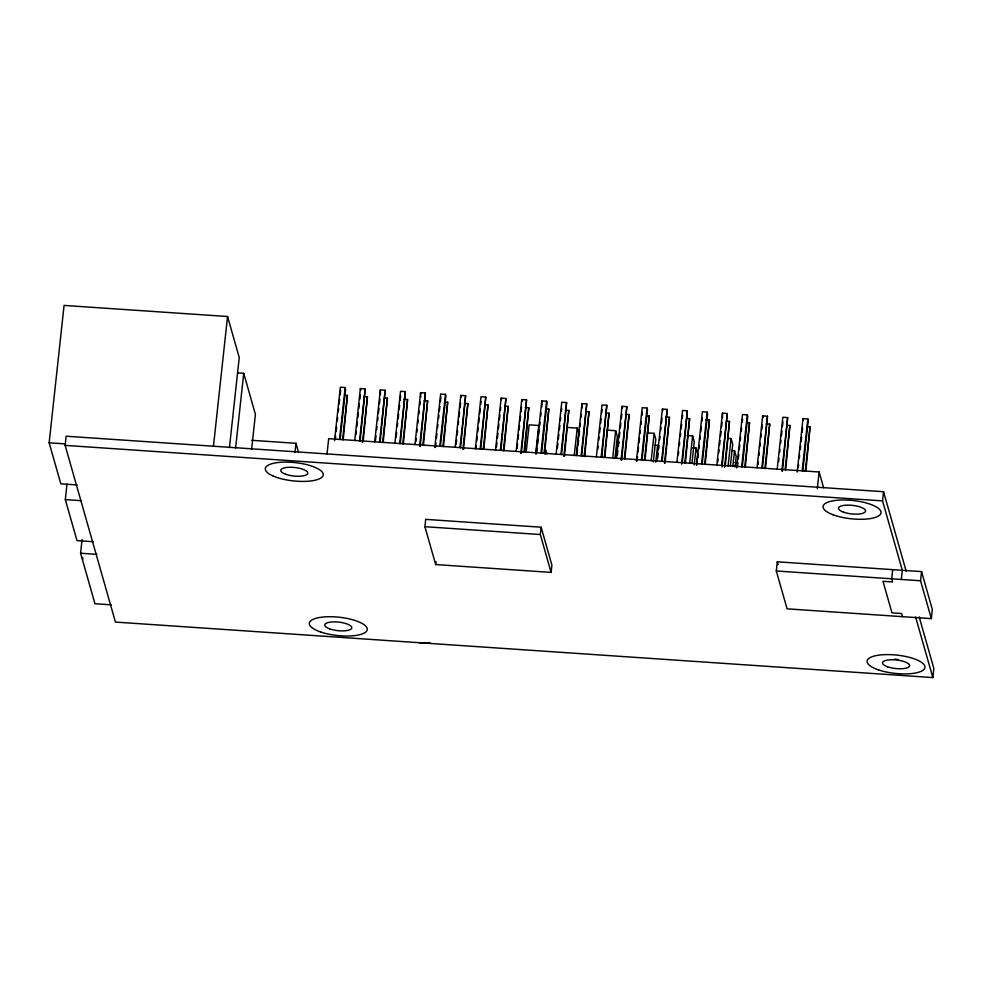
<?xml version="1.0" encoding="UTF-8"?>
<svg xmlns="http://www.w3.org/2000/svg" width="983" height="983" viewBox="0 0 983 983"><rect width="100%" height="100%" fill="white"/><g stroke="black" fill="none" stroke-linecap="round" stroke-linejoin="round"><path stroke-width="1.47" d="M77.104 484.926L60.823 483.82L49.15 442.805L64.079 305.418L227.552 316.514L239.238 357.529L229.444 447.597M919.179 616.894L933.85 668.428L932.855 677.582L115.441 622.079L65.148 445.385L66.144 436.219L883.545 491.721L906.191 571.246M93.274 541.731L76.993 540.625L65.32 499.597L66.979 484.336M111.239 604.84L94.958 603.734L80.581 553.245L82.081 539.507M213.458 446.27L227.552 316.514M235.601 448.113L243.723 373.307L237.616 372.901M251.587 449.44L255.408 414.334L243.723 373.307M294.974 452.463L295.969 443.308L251.599 440.298M327.02 453.949L328.678 438.688L819.122 471.987L823.619 487.765M334.552 440.642L340.351 387.216L345.156 387.535L345.611 389.121L340.13 439.499M335.326 439.168L335.658 436.108M336.161 431.537L336.653 426.954M337.316 420.847L337.648 417.8M338.312 411.693L338.644 408.633M339.147 404.062L339.639 399.479M340.143 394.896L340.634 390.312M339.516 439.438L345.156 387.535M342.6 439.696L347.404 395.424L344.996 395.264M343.214 439.745L347.404 395.424M354.74 440.47L360.368 388.568L365.185 388.899L360.159 440.851M356.018 434.425L356.35 431.365M356.841 426.782L357.345 422.211M357.837 417.628L358.34 413.044M358.832 408.473L359.336 403.89M359.827 399.307L360.331 394.736M359.545 440.802L365.185 388.899M362.457 442.583L367.433 396.788L363.821 396.542M363.231 441.109L367.433 396.788M374.72 441.834L380.347 389.932L385.164 390.251L380.138 442.215M375.494 440.359L375.998 435.776M376.661 429.669L376.993 426.622M377.656 420.515L377.988 417.456M378.48 412.885L378.983 408.301M379.475 403.718L379.979 399.135M380.47 394.564L380.347 389.932M379.524 442.153L385.164 390.251M382.596 442.411L387.413 398.14L385.004 397.98M383.21 442.461L387.413 398.14M394.883 443.198L400.523 391.295L405.328 391.627L400.302 443.579M396.161 437.152L396.653 432.569M397.316 426.462L397.648 423.403M398.152 418.832L398.643 414.248M399.147 409.665L399.639 405.094M400.142 400.511L400.634 395.928M399.688 443.53L405.328 391.627M402.76 443.788L407.576 399.516L403.964 399.27M403.374 443.837L407.576 399.516M414.949 444.562L420.589 392.659L425.393 392.991L420.208 446.466M415.895 441.564L416.227 438.504M416.89 432.397L417.222 429.35M417.886 423.243L418.217 420.196M418.881 414.089L419.213 411.029M419.876 404.922L420.208 401.875M420.712 397.292L420.589 392.659M419.594 446.417L425.393 392.991M422.837 445.152L427.642 400.88L424.042 400.634M423.452 445.201L427.642 400.88M424.914 526.704L425.713 519.368L541.117 527.207L551.893 565.078L551.094 572.401L435.69 564.561L424.914 526.704L540.318 534.531L551.094 572.401M434.83 447.449L440.63 394.023L445.446 394.355L445.889 395.928L440.421 446.307M435.444 447.498L435.936 442.928M436.44 438.344L436.931 433.761M437.595 427.654L437.926 424.607M438.59 418.5L438.922 415.44M439.426 410.869L439.917 406.286M440.421 401.703L440.912 397.132M439.806 446.257L445.446 394.355M442.878 446.503L447.683 402.244L445.287 402.072M443.493 446.565L447.683 402.244M435.69 564.561L436.01 561.637M455.166 447.29L460.806 395.387L465.61 395.719L460.585 447.67M456.112 444.291L456.616 439.708M457.107 435.137L457.611 430.554M458.262 424.447L458.594 421.4M459.098 416.817L459.589 412.233M460.093 407.65L460.585 403.079M459.97 447.621L465.61 395.719M462.882 449.403L467.859 403.608L464.246 403.362M463.497 449.452L467.859 403.608M475.342 448.666L480.982 396.763L485.786 397.083L480.761 449.047M475.956 448.715L476.288 445.668M476.792 441.084L477.283 436.501M477.775 431.918L478.279 427.347M478.77 422.764L479.274 418.18M479.765 413.61L480.269 409.026M480.761 404.443L481.092 401.396M480.146 448.985L485.786 397.083M483.231 449.243L488.035 404.971L485.627 404.812M483.845 449.292L488.035 404.971M495.506 450.03L501.146 398.127L505.95 398.459L500.925 450.411M496.452 447.032L496.956 442.448M497.447 437.877L497.951 433.294M498.442 428.711L498.946 424.14M499.438 419.557L499.942 414.973M500.433 410.39L500.765 407.343M500.31 450.361L505.95 398.459M503.394 450.619L508.199 406.348L504.598 406.102M504.009 450.669L508.199 406.348M516.124 451.43L521.764 399.528L526.569 399.86L521.383 453.335M517.07 448.432L517.562 443.849M518.066 439.278L518.557 434.695M519.061 430.112L519.552 425.528M520.056 420.957L520.548 416.374M521.051 411.791L521.543 407.22M520.769 453.286L526.569 399.86M524 452.02L528.817 407.748L525.205 407.503M524.615 452.069L528.817 407.748M526.151 452.327L529.137 424.84L538.745 425.492L535.76 452.979M535.981 454.318L541.78 400.892L546.597 401.211L547.039 402.797L541.572 453.175M536.755 452.844L537.259 448.26M537.75 443.689L538.254 439.106M538.745 434.523L539.249 429.952M539.741 425.369L540.072 422.309M540.736 416.202L541.068 413.155M541.731 407.048L542.063 404.001M540.957 453.114L546.597 401.211M544.029 453.372L548.833 409.1L546.437 408.94M544.643 453.421L548.833 409.1M545.135 454.269L545.639 449.686L546.867 454.023M540.318 534.531L541.117 527.207M556.12 454.146L561.76 402.244L566.577 402.575L561.551 454.527M557.398 448.101L557.902 443.517M558.393 438.934L558.897 434.351M559.388 429.78L559.892 425.197M560.384 420.613L560.715 417.566M561.379 411.459L561.711 408.4M560.937 454.478L566.577 402.575M563.837 456.259L568.813 410.464L565.213 410.218M564.463 456.309L568.813 410.464M574.232 455.584L577.218 428.109L567.596 427.458M576.296 455.522L581.936 403.62L586.74 403.939L581.715 455.903M576.714 453.741L578.864 433.896L577.218 428.109M577.07 454.048L577.574 449.464M578.065 444.881L578.569 440.31M579.061 435.727L579.565 431.144M580.056 426.561L580.388 423.513M581.051 417.406L581.383 414.359M582.047 408.252L581.936 403.62M581.1 455.842L586.74 403.939M584.172 456.1L588.989 411.828L586.581 411.668M584.787 456.149L588.989 411.828M596.362 456.886L602.001 404.984L606.806 405.303L601.78 457.255M597.811 449.305L598.143 446.245M598.807 440.138L599.139 437.091M599.63 432.508L600.134 427.924M600.625 423.354L601.117 418.77M601.78 412.663L602.112 409.616M601.166 457.206L606.806 405.303M604.25 457.464L609.055 413.192L605.442 412.946M604.864 457.513L609.055 413.192M612.704 458.201L615.677 430.726L607.445 430.161M615.014 457.881L617.336 436.501L615.677 430.726M616.402 458.238L622.042 406.335L626.847 406.667L621.661 460.142M617.349 455.24L617.852 450.656M618.344 446.085L618.848 441.502M619.339 436.919L619.843 432.348M620.334 427.765L620.838 423.181M621.33 418.598L621.834 414.027M621.047 460.093L626.847 406.667M624.291 458.828L629.095 414.556L625.495 414.31M624.905 458.877L629.095 414.556M636.406 461.138L642.218 407.712L647.023 408.031L647.478 409.616L641.997 459.995M637.021 461.187L637.525 456.616M638.016 452.033L638.52 447.449M639.011 442.866L639.515 438.295M640.007 433.712L640.338 430.665M641.002 424.558L641.334 421.498M641.997 415.391L642.329 412.344M641.383 459.933L647.023 408.031M644.455 460.191L649.271 415.92L646.863 415.76M645.069 460.241L649.271 415.92M651.164 460.806L654.15 433.331L647.281 432.864M653.314 462.01L655.796 439.118L654.15 433.331M655.772 462.219L657.59 445.434L654.85 445.238M656.755 460.978L662.395 409.075L667.199 409.407L662.173 461.359M657.701 457.98L658.192 453.396M658.696 448.826L659.028 445.766M659.691 439.659L660.023 436.612M660.687 430.505L661.018 427.445M661.51 422.874L662.014 418.291M661.559 461.31L667.199 409.407M664.471 463.091L669.448 417.296L665.835 417.05M665.086 463.14L669.448 417.296M676.918 462.354L682.558 410.452L687.363 410.771L682.337 462.735M678.356 454.773L678.688 451.713M679.351 445.606L679.683 442.559M680.347 436.452L680.678 433.405M681.182 428.821L681.674 424.238M682.337 418.131L682.669 415.084M681.563 464.209L687.363 410.771M684.795 462.932L689.611 418.66L687.203 418.5M685.409 462.981L689.611 418.66M689.636 463.423L692.622 435.948L687.117 435.567M691.946 463.104L694.268 441.723L692.622 435.948M694.231 464.836L696.062 448.039L691.934 447.756M696.542 464.517L697.709 453.827L696.062 448.039M696.578 465.229L702.378 411.791L707.182 412.123L707.637 413.696L702.169 464.074M698.016 457.648L698.348 454.588M699.011 448.481L699.343 445.434M700.007 439.327L700.338 436.268M700.842 431.697L701.334 427.114M701.997 421.007L702.329 417.947M701.555 464.025L707.182 412.123M704.627 464.283L709.431 420.011L705.831 419.766M705.241 464.332L709.431 420.011M716.816 465.057L722.444 413.155L727.26 413.487L722.063 466.962M717.762 462.059L718.094 459.012M718.757 452.905L719.089 449.845M719.581 445.262L720.084 440.691M720.576 436.108L721.08 431.525M721.571 426.954L722.075 422.371M722.566 417.787L722.444 413.155M721.62 465.389L727.26 413.487M724.532 467.171L729.509 421.375L727.101 421.216M725.307 465.696L729.509 421.375M728.096 466.04L731.082 438.553L728.329 438.369M730.406 465.709L732.728 444.341L731.082 438.553M732.863 465.917L734.522 450.656L731.782 450.46M735.014 467.122L736.169 456.431L734.522 450.656M736.685 467.945L742.497 414.519L747.301 414.851L747.744 416.423L742.276 466.802M737.471 466.47L737.803 463.423M738.294 458.84L738.798 454.257M739.29 449.686L739.794 445.102M740.285 440.519L740.617 437.472M741.28 431.365L741.612 428.305M742.276 422.199L742.607 419.151M741.661 466.753L747.301 414.851M744.733 466.999L749.55 422.739L747.141 422.567M745.347 467.06L749.55 422.739M757.021 467.797L762.661 415.883L767.477 416.214L762.452 468.166M757.967 464.787L758.298 461.74M758.962 455.633L759.294 452.573M759.957 446.466L760.289 443.419M760.953 437.312L761.284 434.253M761.788 429.682L762.28 425.098M761.837 468.117L767.477 416.214M764.909 468.375L769.714 424.103L766.113 423.857M765.524 468.424L769.714 424.103M777.197 469.161L782.837 417.259L787.653 417.591L782.456 471.066M778.647 461.58L778.978 458.533M779.642 452.426L779.974 449.366M780.637 443.259L780.969 440.212M781.46 435.629L781.964 431.046M782.456 426.475L782.96 421.891M781.841 471.017L787.653 417.591M785.085 469.739L789.89 425.479L787.494 425.307M785.7 469.8L789.89 425.479M776.3 570.976L777.295 561.809L921.55 571.602L932.326 609.472L931.331 618.626L787.088 608.833L776.3 570.976L920.555 580.769L931.331 618.626M797.201 472.061L803 418.623L807.817 418.955L808.259 420.527L802.792 470.906M798.307 467.527L798.638 464.48M799.302 458.373L799.634 455.313M800.297 449.206L800.629 446.159M801.133 441.576L801.624 436.993M802.128 432.422L802.62 427.838M802.177 470.857L807.817 418.955M805.249 471.115L810.053 426.843L807.657 426.683M805.863 471.164L810.053 426.843M817.303 488.784L819.122 471.987M901.325 579.466L902.32 570.3L882.55 500.888L883.545 491.721M892.699 569.649L891.704 578.803L892.601 581.961L882.98 581.309L891.962 612.864L901.583 613.515L902.48 616.673M920.555 580.769L921.55 571.602M616.378 442.633L619.13 442.817M735.223 462.563L737.975 462.747M49.15 442.805L65.419 443.911M65.148 445.385L882.55 500.888M65.32 499.597L81.589 500.703M80.581 553.245L96.862 554.351M915.615 617.029L932.855 677.582M803 418.623L803.455 420.208M762.661 415.883L763.115 417.468M777.295 561.809L778.131 564.721M662.395 409.075L662.837 410.661M657.59 445.434L658.413 448.322M622.042 406.335L622.497 407.92M584.516 453.753L585.34 456.64M541.78 400.892L542.235 402.465M521.764 399.528L522.206 401.113M501.146 398.127L501.6 399.712M460.806 395.387L461.248 396.972M360.368 388.568L360.822 390.153M295.969 443.308L298.439 451.959M83.137 558.774A15.777 1.905 -86.1 0 1 82.818 558.061M898.302 659.519A13.59 4.288 6.2 0 1 894.776 659.126M429.792 642.538A29.134 27.413 -15.9 0 1 419.225 642.612M843.414 512.118A13.59 4.288 6.2 0 0 865.372 511.664A13.59 4.288 6.2 0 0 847.346 505.139A13.59 4.288 6.2 0 0 843.414 512.118M329.661 628.862A13.59 4.288 6.2 0 0 351.619 628.407A13.59 4.288 6.2 0 0 333.593 621.883A13.59 4.288 6.2 0 0 329.661 628.862M285.648 474.248A13.59 4.288 6.2 0 0 307.605 473.794A13.59 4.288 6.2 0 0 289.58 467.269A13.59 4.288 6.2 0 0 285.648 474.248M887.428 666.732A13.59 4.288 6.2 0 0 909.386 666.29A13.59 4.288 6.2 0 0 891.36 659.753A13.59 4.288 6.2 0 0 887.428 666.732M833.043 514.76A29.134 9.191 6.2 0 0 880.485 514.183A29.134 9.191 6.2 0 0 842.591 499.978A29.134 9.191 6.2 0 0 833.043 514.76M878.519 669.902A29.134 9.191 6.2 0 0 924.794 668.231A29.134 9.191 6.2 0 0 884.835 654.641A29.134 9.191 6.2 0 0 878.519 669.902M320.704 632.008A29.134 9.191 6.2 0 0 367.028 630.373A29.134 9.191 6.2 0 0 327.142 616.759A29.134 9.191 6.2 0 0 320.704 632.008M273.249 476.067A29.134 9.191 6.2 0 0 322.055 477.111A29.134 9.191 6.2 0 0 287.527 462.121A29.134 9.191 6.2 0 0 273.249 476.067"/></g></svg>
